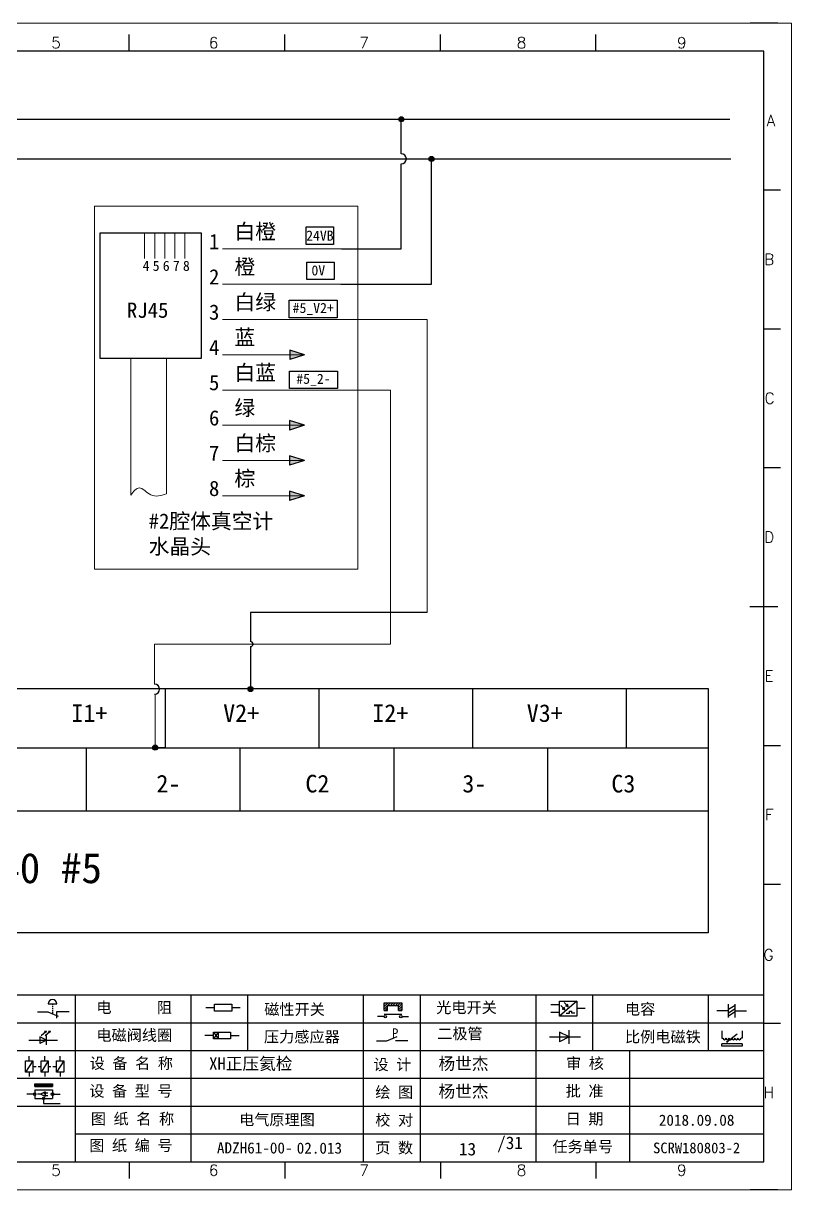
# Model space of a CAD drawing. Header units: millimetres. Extents: x 15130 to 37766, y 5931 to 11073.
# Drawn here: x 23884.1 to 24036.6, y 9752 to 9983.5 of the extents above; entities that cross this region are included whole.
import ezdxf
from ezdxf.enums import TextEntityAlignment as Align

# ---------------------------------------------------------------- set-up
doc = ezdxf.new("R2010")
doc.units = ezdxf.units.MM
doc.layers.add('1', color=3, linetype='Continuous', lineweight=20)
doc.layers.add('AE_BOR', color=1, linetype='Continuous')
doc.styles.get("Standard").update_dxf_attribs({"font": ''})
doc.styles.add('WD', font='romans.shx', dxfattribs={"bigfont": 'gbcbig.shx'})
doc.styles.add('样式 2', font='')
doc.styles.add('汉字', font='')
doc.styles.get('Standard').set_extended_font_data('SimSun')
doc.styles.get('样式 2').set_extended_font_data('NSimSun')
doc.styles.get('汉字').set_extended_font_data('新宋体')

# ---------------------------------------------------------------- blocks, each defined once
blk = doc.blocks.new('磁性开关')
at = {"linetype": 'ByBlock'}
h = blk.add_hatch(dxfattribs=at)
h.set_pattern_fill('ANSI31', color=256, scale=0.1, style=0)
h.paths.add_polyline_path([(-1910.88, -776.69), (-1910.88, -775.29), (-1907.69, -775.29), (-1907.69, -776.69), (-1908.31, -776.69), (-1908.31, -775.79), (-1910.25, -775.79), (-1910.25, -776.69)])
for p, q in [((-1910.88, -776.69), (-1910.88, -775.29)), ((-1910.88, -775.29), (-1907.69, -775.29)), ((-1910.88, -776.69), (-1910.25, -776.69)), ((-1910.25, -776.69), (-1910.25, -775.79)), ((-1910.25, -775.79), (-1908.31, -775.79)), ((-1908.31, -776.69), (-1908.31, -775.79)), ((-1908.31, -776.69), (-1907.69, -776.69)), ((-1907.69, -775.29), (-1907.69, -776.69)), ((-1910.91, -777.81), (-1912.09, -777.81)), ((-1910.88, -777.39), (-1907.69, -777.39)), ((-1907.66, -777.81), (-1906.48, -777.81))]:
    blk.add_line(p, q, dxfattribs=at)
for centre in [(-1910.68, -777.81), (-1907.88, -777.81)]:
    blk.add_circle(centre, 0.225, dxfattribs=at)
blk = doc.blocks.new('光电开关')
at = {"linetype": 'ByBlock'}
h = blk.add_hatch(dxfattribs=at)
h.set_pattern_fill('ANSI31', color=256, scale=0.01, style=0)
h.set_pattern_definition([(45, (0.172267, 0), (-0.0224506403, 0.0224506403), [])])
h.paths.add_polyline_path([(-1882.44, -776.34), (-1882.5, -775.91), (-1882.68, -776.07)])
h.paths.add_polyline_path([(-1882.86, -776.23), (-1882.44, -776.34), (-1882.68, -776.07)])
h.paths.add_polyline_path([(-1883.05, -776.88), (-1883.11, -776.45), (-1883.29, -776.61)])
h.paths.add_polyline_path([(-1883.47, -776.77), (-1883.05, -776.88), (-1883.29, -776.61)])
for p, q in [((-1884.01, -775.96), (-1885.56, -775.96)), ((-1880.91, -775.3), (-1884.01, -778.05)), ((-1883.75, -776.09), (-1883.05, -776.88)), ((-1883.11, -776.45), (-1883.47, -776.77)), ((-1883.05, -776.88), (-1883.47, -776.77)), ((-1883.14, -775.55), (-1882.44, -776.34)), ((-1883.05, -776.88), (-1883.11, -776.45)), ((-1882.5, -775.91), (-1882.86, -776.23)), ((-1882.44, -776.34), (-1882.86, -776.23)), ((-1882.44, -776.34), (-1882.5, -775.91)), ((-1879.37, -776.67), (-1880.91, -776.67)), ((-1884.01, -777.39), (-1885.56, -777.39)), ((-1882.78, -777.47), (-1882.23, -777.47)), ((-1882.23, -777.47), (-1882.23, -777.14)), ((-1882.23, -777.14), (-1881.78, -777.14)), ((-1881.78, -777.47), (-1881.78, -777.14)), ((-1881.23, -777.47), (-1881.78, -777.47))]:
    blk.add_line(p, q, dxfattribs=at)
blk.add_lwpolyline([(-1884.01, -775.3), (-1880.91, -775.3), (-1880.91, -778.05), (-1884.01, -778.05)], close=True, dxfattribs=at)
blk = doc.blocks.new('电磁阀线圈')
at = {"linetype": 'ByBlock'}
for p, q in [((-1854.61, -796.54), (-1856.17, -796.54)), ((-1854.61, -795.92), (-1853.75, -797.16)), ((-1853.75, -795.92), (-1854.61, -797.16)), ((-1853.75, -795.92), (-1853.75, -797.16)), ((-1851.53, -796.54), (-1849.97, -796.54))]:
    blk.add_line(p, q, dxfattribs=at)
blk.add_lwpolyline([(-1854.61, -795.92), (-1851.53, -795.92), (-1851.53, -797.16), (-1854.61, -797.16)], close=True, dxfattribs=at)
blk = doc.blocks.new('压力感应器')
at = {"linetype": 'ByBlock'}
for p, q in [((-1815.59, -777.73), (-1813.71, -776.93)), ((-1817.44, -777.73), (-1815.59, -777.73)), ((-1811.78, -777.73), (-1814.05, -777.73))]:
    blk.add_line(p, q, dxfattribs=at)
at = {"linetype": 'ByBlock', "insert": (-1814.65, -775.48), "char_height": 1.68, "width": 1.2242, "attachment_point": 1}
blk.add_mtext('{\\fNSimSun|b0|i0|c134|p49;P}', dxfattribs=at)
blk = doc.blocks.new('二极管')
at = {"linetype": 'ByBlock'}
for p, q in [((-1787.52, -776.77), (-1781.92, -776.77)), ((-1783.97, -776.77), (-1785.69, -775.9)), ((-1785.69, -775.9), (-1785.69, -777.65)), ((-1783.97, -776.77), (-1785.69, -777.65)), ((-1783.97, -777.99), (-1783.97, -775.56))]:
    blk.add_line(p, q, dxfattribs=at)
blk = doc.blocks.new('电容')
at = {"linetype": 'ByBlock'}
for p, q in [((-1756.08, -782.99), (-1756.08, -780.56)), ((-1754.86, -780.79), (-1756.08, -781.55)), ((-1754.86, -782.99), (-1754.86, -780.56)), ((-1756.08, -781.77), (-1758.13, -781.77)), ((-1754.86, -781.44), (-1756.08, -782.2)), ((-1754.86, -781.99), (-1756.08, -782.75)), ((-1754.86, -781.77), (-1752.81, -781.77))]:
    blk.add_line(p, q, dxfattribs=at)
blk = doc.blocks.new('发光二极管')
at = {"linetype": 'ByBlock'}
for p, q in [((-1755.78, -785.92), (-1754.89, -785.14)), ((-1754.89, -785.14), (-1755.2, -785.22)), ((-1755.2, -785.22), (-1755.01, -785.43)), ((-1755.08, -785.92), (-1754.18, -785.14)), ((-1754.89, -785.14), (-1755.01, -785.43)), ((-1754.18, -785.14), (-1754.49, -785.22)), ((-1754.49, -785.22), (-1754.31, -785.43)), ((-1754.18, -785.14), (-1754.31, -785.43)), ((-1758.01, -786.77), (-1752.89, -786.77)), ((-1754.84, -786.77), (-1756.04, -786.16)), ((-1756.04, -786.16), (-1756.04, -787.39)), ((-1754.84, -786.77), (-1756.04, -787.39)), ((-1754.84, -787.63), (-1754.84, -785.92))]:
    blk.add_line(p, q, dxfattribs=at)
blk = doc.blocks.new('比例电磁阀')
at = {"linetype": 'ByBlock'}
for p, q in [((-1757.26, -775.38), (-1757.26, -776.71)), ((-1757.26, -776.71), (-1757.05, -776.71)), ((-1754.5, -775.98), (-1756.35, -777.44)), ((-1753.58, -776.71), (-1753.8, -776.71)), ((-1753.58, -775.38), (-1753.58, -776.71)), ((-1753.6, -777.73), (-1757.25, -777.73)), ((-1757.25, -778.13), (-1757.25, -777.73)), ((-1753.6, -778.13), (-1757.25, -778.13)), ((-1756.35, -777.44), (-1756.25, -777.25)), ((-1756.35, -777.44), (-1756.15, -777.38)), ((-1756.15, -777.38), (-1756.25, -777.25)), ((-1753.6, -777.73), (-1753.6, -778.13))]:
    blk.add_line(p, q, dxfattribs=at)
for centre in [(-1756.78, -776.71), (-1756.24, -776.71), (-1755.7, -776.71), (-1755.15, -776.71), (-1754.61, -776.71), (-1754.07, -776.71)]:
    blk.add_arc(centre, 0.271, 180, 0, dxfattribs=at)
blk = doc.blocks.new('保安开关')
at = {"linetype": 'ByBlock'}
for p, q in [((-1757.33, -790.79), (-1758.6, -792.81)), ((-1757.96, -790.79), (-1757.96, -789.97)), ((-1754.54, -790.79), (-1755.81, -792.81)), ((-1755.17, -790.79), (-1755.17, -789.97)), ((-1751.75, -790.79), (-1753.02, -792.81)), ((-1752.39, -790.79), (-1752.39, -789.97)), ((-1757.96, -792.81), (-1757.96, -793.62)), ((-1757.33, -791.8), (-1756.72, -791.8)), ((-1756.35, -791.8), (-1755.89, -791.8)), ((-1755.17, -792.81), (-1755.17, -793.62)), ((-1754.52, -791.8), (-1754.06, -791.8)), ((-1753.69, -791.8), (-1753.08, -791.8)), ((-1752.39, -792.81), (-1752.39, -793.62))]:
    blk.add_line(p, q, dxfattribs=at)
for points in [[(-1758.6, -790.79), (-1757.33, -790.79), (-1757.33, -792.81), (-1758.6, -792.81)], [(-1755.81, -790.79), (-1754.54, -790.79), (-1754.54, -792.81), (-1755.81, -792.81)], [(-1753.02, -790.79), (-1751.75, -790.79), (-1751.75, -792.81), (-1753.02, -792.81)]]:
    blk.add_lwpolyline(points, close=True, dxfattribs=at)
blk = doc.blocks.new('接近开关')
at = {"linetype": 'ByBlock'}
h = blk.add_hatch(dxfattribs=at)
h.set_pattern_fill('ANSI31', color=256, scale=0.01, style=0)
h.set_pattern_definition([(45, (-89.131516, -30.795668), (-0.0224506403, 0.0224506403), [])])
h.paths.add_polyline_path([(-1516.96, -1123.35), (-1516.96, -1122.85), (-1513.76, -1122.85), (-1513.76, -1123.35)])
for p, q in [((-1516.96, -1123.35), (-1516.96, -1122.85)), ((-1516.96, -1122.85), (-1513.76, -1122.85)), ((-1516.96, -1123.35), (-1513.76, -1123.35)), ((-1513.76, -1122.85), (-1513.76, -1123.35)), ((-1517.18, -1124.71), (-1518.36, -1124.71)), ((-1516.96, -1123.95), (-1513.76, -1123.95)), ((-1516.96, -1123.95), (-1516.96, -1125.47)), ((-1516.96, -1125.47), (-1513.76, -1125.47)), ((-1515.91, -1124.71), (-1516.45, -1124.71)), ((-1515.11, -1124.31), (-1515.91, -1124.71)), ((-1515.11, -1125.11), (-1515.91, -1124.71)), ((-1515.33, -1124.53), (-1515.17, -1124.53)), ((-1515.33, -1124.88), (-1515.17, -1124.88)), ((-1515.25, -1124.45), (-1515.25, -1124.61)), ((-1515.11, -1124.31), (-1515.11, -1125.11)), ((-1515.11, -1124.48), (-1514.58, -1124.48)), ((-1515.11, -1124.94), (-1514.58, -1124.94)), ((-1513.76, -1123.95), (-1513.76, -1125.47)), ((-1513.54, -1124.71), (-1512.36, -1124.71)), ((-1515.36, -1125.69), (-1515.36, -1126.36)), ((-1515.36, -1126.36), (-1512.36, -1126.36))]:
    blk.add_line(p, q, dxfattribs=at)
for centre in [(-1516.96, -1124.71), (-1515.36, -1125.47), (-1513.76, -1124.71)]:
    blk.add_circle(centre, 0.225, dxfattribs=at)
blk = doc.blocks.new('电阻')
at = {"linetype": 'ByBlock'}
for p, q in [((-3.09, 0), (-1.57, 0)), ((1.57, 0), (3.09, 0))]:
    blk.add_line(p, q, dxfattribs=at)
blk.add_lwpolyline([(-1.57, 0.63), (1.57, 0.63), (1.57, -0.63), (-1.57, -0.63)], close=True, dxfattribs=at)
blk = doc.blocks.new('急停按钮')
at = {"linetype": 'ByBlock'}
for p, q in [((-1.86, 0), (0, 0)), ((0, 0), (1.88, -0.81)), ((0.06, 1.45), (1.61, 1.45)), ((0.83, 1.45), (0.83, 1.24)), ((0.83, 1.07), (0.83, 0.85)), ((0.83, 0.68), (0.83, 0.47)), ((0.83, 0.29), (0.83, 0.08)), ((3.81, 0), (1.54, 0)), ((1.54, 0), (1.54, -1.15)), ((0.83, -0.09), (0.83, -0.24))]:
    blk.add_line(p, q, dxfattribs=at)
blk.add_arc((0.83, 1.45), 0.774, 0, 180)
blk = doc.blocks.new('电控横A4')
for p, q in [((292, -5), (5, -5)), ((292, -205), (292, -5)), ((10.03, -205), (289.53, -205)), ((130.8, -205), (190.75, -205)), ((190.75, -205), (259.54, -205))]:
    blk.add_line(p, q)
at = {"linetype": 'ByBlock'}
for p, q in [((292, -175), (5, -175)), ((292, -180), (5, -180)), ((292, -185), (5, -185)), ((292, -190), (5, -190)), ((292, -195), (5, -195)), ((292, -200), (168.03, -200))]:
    blk.add_line(p, q, dxfattribs=at)
at = {"color": 0, "lineweight": -2}
for p, q in [((168.03, -175), (168.03, -204.92)), ((188.84, -175), (188.84, -185)), ((199.08, -175), (199.08, -185)), ((219.89, -175), (219.89, -185)), ((230.12, -175), (230.12, -185)), ((250.93, -175), (250.93, -185)), ((261.17, -175), (261.17, -185)), ((281.98, -175), (281.98, -185)), ((188.84, -185), (188.84, -204.92)), ((219.89, -185), (219.89, -205)), ((230.12, -185), (230.12, -205)), ((250.93, -185), (250.93, -205)), ((267.79, -185), (267.79, -205))]:
    blk.add_line(p, q, dxfattribs=at)
at = {"color": 0, "ltscale": 2}
for p, q in [((292, -205), (292, -183.55)), ((259.54, -205), (289.53, -205)), ((259.54, -205), (292, -205))]:
    blk.add_line(p, q, dxfattribs=at)
at = {"layer": 'AE_BOR', "color": 1, "lineweight": 15}
for p, q in [((0, 0), (297, 0)), ((297, 0), (297, -210)), ((297, -210), (0, -210))]:
    blk.add_line(p, q, dxfattribs=at)
at = {"layer": 'AE_BOR'}
for p, q in [((177.78, -5), (177.78, -2)), ((205.78, -5), (205.78, -2)), ((233.78, -5), (233.78, -2)), ((261.78, -5), (261.78, -2)), ((292, -30), (295, -30)), ((292, -55), (295, -55)), ((292, -80), (295, -80)), ((292, -130), (295, -130)), ((292, -155), (295, -155)), ((292, -180), (295, -180)), ((177.78, -205), (177.78, -208)), ((205.78, -205), (205.78, -208)), ((233.78, -205), (233.78, -208)), ((261.78, -205), (261.78, -208))]:
    blk.add_line(p, q, dxfattribs=at)
at = {"layer": 'AE_BOR', "lineweight": 30}
for p, q in [((294.53, 0), (289.53, 0)), ((294.53, -210), (289.53, -210))]:
    blk.add_line(p, q, dxfattribs=at)
at = {"layer": 'AE_BOR', "color": 2, "lineweight": 30}
blk.add_line((289.5, -105), (294.5, -105), dxfattribs=at)
for name, p in [('急停按钮', (163.12, -177.98)), ('电阻', (194.66, -177.22))]:
    blk.add_blockref(name, p)
at = {"linetype": 'ByBlock'}
for name, p in [('磁性开关', (2134.53, 598.96)), ('光电开关', (2139.22, 599.27)), ('电容', (2041.69, 603.98)), ('发光二极管', (1917.72, 603.69)), ('电磁阀线圈', (2047.53, 614.3)), ('压力感应器', (2039.72, 594.52)), ('二极管', (2040.91, 594.27)), ('比例电磁阀', (2041.69, 593.98)), ('保安开关', (1917.72, 603.98)), ('接近开关', (1677.72, 931.9))]:
    blk.add_blockref(name, p, dxfattribs=at)
at = {"char_height": 2, "attachment_point": 1, "style": '汉字'}
for s, insert in [('{\\fKaiTi_GB2312|b0|i0|c134|p49;电      阻}', (171.86, -176.19)), ('{\\fKaiTi_GB2312|b0|i0|c134|p49;磁性开关}', (202.07, -176.53)), ('{\\fKaiTi_GB2312|b0|i0|c134|p49;光电开关}', (233.02, -176.19)), ('{\\fKaiTi_GB2312|b0|i0|c134|p49;电容}', (267, -176.48)), ('{\\fKaiTi_GB2312|b0|i0|c134|p49;电磁阀线圈}', (171.86, -181.19)), ('{\\fKaiTi_GB2312|b0|i0|c134|p49;压力感应器}', (202.02, -181.47)), ('{\\fKaiTi_GB2312|b0|i0|c134|p49;二极管}', (233.2, -180.91)), ('{\\fKaiTi_GB2312|b0|i0|c134|p49;比例电磁铁}', (267, -181.48)), ('{\\fKaiTi_GB2312|b0|i0|c134|p0;设 备 名 称}', (170.65, -186.24)), ('{\\fKaiTi_GB2312|b0|i0|c134|p0;设 计}', (221.72, -186.46)), ('{\\fKaiTi_GB2312|b0|i0|c134|p0;审 核}', (256.39, -186.25)), ('{\\fKaiTi_GB2312|b0|i0|c134|p0;设 备 型 号}', (170.58, -191.24)), ('{\\fKaiTi_GB2312|b0|i0|c134|p0;批 准}', (256.32, -191.25)), ('{\\fKaiTi_GB2312|b0|i0|c134|p0;绘 图}', (222.05, -191.46)), ('{\\fKaiTi_GB2312|b0|i0|c134|p0;图 纸 名 称}', (170.86, -196.24)), ('{\\fKaiTi_GB2312|b0|i0|c134|p0;校 对}', (222.05, -196.46)), ('{\\fKaiTi_GB2312|b0|i0|c134|p0;日 期}', (256.32, -196.25)), ('{\\fKaiTi_GB2312|b0|i0|c134|p0;图 纸 编 号}', (170.57, -201.03)), ('{\\fKaiTi_GB2312|b0|i0|c134|p0;页 数}', (222.05, -201.46)), ('{\\fKaiTi_GB2312|b0|i0|c134|p0;任务单号}', (253.94, -201.25))]:
    blk.add_mtext(s, dxfattribs=dict(at, insert=insert))
for s, insert, char_height, width, attachment_point in [('{\\fKaiTi_GB2312|b0|i0|c134|p49;XH正压氦检}', (192.15, -186.2), 2.2, 26.5767, 1), ('{\\fKaiTi_GB2312|b0|i0|c134|p49;杨世杰}', (233.43, -186.2), 2.2, 15.3175, 1), ('{\\fKaiTi_GB2312|b0|i0|c134|p49;杨世杰}', (233.43, -191.2), 2.2, 15.3175, 1), ('{\\fKaiTi_GB2312|b0|i0|c134|p49;2018.09.08}', (279.89, -197.5), 2, 24.2172, 5), ('{\\fKaiTi_GB2312|b0|i0|c134|p49;SCRW180803-2}', (279.89, -202.5), 1.92, 24.2172, 5)]:
    blk.add_mtext(s, dxfattribs=dict(insert=insert, char_height=char_height, width=width, attachment_point=attachment_point))
at = {"color": 0, "lineweight": -2, "insert": (200.36, -202.5), "char_height": 2, "width": 31.0482, "attachment_point": 5}
blk.add_mtext('{\\C256;ADZH61-00-}', dxfattribs=at)
at = {"color": 0, "linetype": 'ByBlock', "lineweight": -2, "insert": (242.64, -201.84), "char_height": 4.2689, "width": 20.8102, "attachment_point": 5}
blk.add_mtext('  {\\H0.53119x; /31}', dxfattribs=at)
at = {"layer": 'AE_BOR', "style": 'WD'}
for s, p in [('5', (164.59, -4.5)), ('6', (192.94, -4.5)), ('7', (220.04, -4.5)), ('8', (248.37, -4.5)), ('9', (277.23, -4.5)), ('5', (164.59, -207.5)), ('6', (192.94, -207.5)), ('7', (220.04, -207.5)), ('8', (248.37, -207.5)), ('9', (277.23, -207.5))]:
    blk.add_text(s, height=2, dxfattribs=at).set_placement(p, align=Align.CENTER)
for s, p in [('A', (294.03, -17.5)), ('B', (293.84, -42.5)), ('C', (293.93, -67.5)), ('D', (293.84, -92.5)), ('E', (293.74, -117.5)), ('F', (293.74, -142.5)), ('F', (293.74, -142.5)), ('G', (293.74, -167.72)), ('H', (293.84, -192.5))]:
    blk.add_text(s, height=2, dxfattribs=at).set_placement(p, align=Align.MIDDLE_RIGHT)

msp = doc.modelspace()

# ---------------------------------------------------------------- hatches: boundary and pattern name
at = {"lineweight": -2}
h = msp.add_hatch(color=0, dxfattribs=at)
edge = h.paths.add_edge_path()
edge.add_arc((23959.142, 9964.438), 0.5, 0, 360)
h = msp.add_hatch(color=0, dxfattribs=at)
edge = h.paths.add_edge_path()
edge.add_arc((23965.105, 9956.566), 0.5, 0, 360)
for points in [[(23937.006, 9918.628), (23939.954, 9917.683), (23937.006, 9916.739)], [(23936.96, 9902.739), (23936.96, 9904.628), (23939.908, 9903.683)], [(23936.96, 9897.628), (23939.908, 9896.683), (23936.96, 9895.739)], [(23936.96, 9890.628), (23939.908, 9889.683), (23936.96, 9888.739)]]:
    msp.add_hatch(color=256).paths.add_polyline_path(points)
h = msp.add_hatch(color=0, dxfattribs=at)
edge = h.paths.add_edge_path()
edge.add_arc((23929.21, 9851.334), 0.5, 0, 360)
h = msp.add_hatch(color=0, dxfattribs=at)
edge = h.paths.add_edge_path()
edge.add_arc((23910.316, 9839.701), 0.5, 0, 360)

# ---------------------------------------------------------------- linework, layer by layer
at = {"color": 0, "lineweight": -2}
for p, q in [((23748.052, 9964.438), (24024.344, 9964.438)), ((23959.142, 9957.566), (23959.142, 9964.438)), ((23748.052, 9956.566), (24024.533, 9956.566)), ((23965.105, 9931.683), (23965.105, 9956.566)), ((23959.142, 9938.683), (23959.142, 9955.566)), ((23947.283, 9938.683), (23959.142, 9938.683)), ((23947.145, 9931.683), (23965.105, 9931.683)), ((23912.316, 9839.689), (23912.316, 9851.275)), ((23942.816, 9839.554), (23942.816, 9851.275)), ((23973.316, 9839.554), (23973.316, 9851.275)), ((24003.816, 9839.554), (24003.816, 9851.275)), ((23744.128, 9839.689), (24020.079, 9839.689)), ((23896.628, 9839.689), (23896.628, 9827.179)), ((23927.128, 9839.689), (23927.128, 9827.179)), ((23957.628, 9839.689), (23957.628, 9827.179)), ((23988.128, 9839.689), (23988.128, 9827.179)), ((23744.128, 9827.179), (24020.058, 9827.179))]:
    msp.add_line(p, q, dxfattribs=at)
at = {"lineweight": 0}
for p, q in [((23908.209, 9941.961), (23908.209, 9936.804)), ((23910.209, 9941.961), (23910.209, 9936.804)), ((23912.209, 9941.961), (23912.209, 9936.804)), ((23914.209, 9941.961), (23914.209, 9936.804)), ((23916.209, 9941.961), (23916.209, 9936.804)), ((23923.645, 9938.683), (23947.283, 9938.683)), ((23923.645, 9931.683), (23947.145, 9931.683)), ((23923.645, 9924.683), (23964.274, 9924.683)), ((23905.471, 9917.064), (23905.471, 9889.83)), ((23912.512, 9917.064), (23912.512, 9890.057)), ((23923.645, 9917.683), (23939.954, 9917.683)), ((23923.645, 9910.683), (23947.697, 9910.683)), ((23923.645, 9903.683), (23939.908, 9903.683)), ((23923.645, 9896.683), (23939.908, 9896.683)), ((23923.645, 9889.683), (23939.908, 9889.683))]:
    msp.add_line(p, q, dxfattribs=at)
for p, q in [((23939.954, 9917.683), (23937.006, 9918.628)), ((23937.006, 9918.628), (23937.006, 9916.739)), ((23939.954, 9917.683), (23937.006, 9916.739)), ((23939.908, 9903.683), (23936.96, 9904.628)), ((23936.96, 9904.628), (23936.96, 9902.739)), ((23939.908, 9903.683), (23936.96, 9902.739)), ((23939.908, 9896.683), (23936.96, 9897.628)), ((23936.96, 9897.628), (23936.96, 9895.739)), ((23939.908, 9896.683), (23936.96, 9895.739)), ((23939.908, 9889.683), (23936.96, 9890.628)), ((23936.96, 9890.628), (23936.96, 9888.739)), ((23939.908, 9889.683), (23936.96, 9888.739)), ((23964.274, 9866.494), (23929.21, 9866.494)), ((23929.21, 9866.494), (23929.21, 9860.75)), ((23929.21, 9859.75), (23929.21, 9851.334)), ((23912.316, 9839.689), (23910.316, 9839.689))]:
    msp.add_line(p, q)
msp.add_lwpolyline([(23898.235, 9947.207), (23950.485, 9947.207), (23950.485, 9875.118), (23898.235, 9875.118)], close=True, dxfattribs=at)
msp.add_lwpolyline([(23899.389, 9941.892), (23919.42, 9941.892), (23919.42, 9916.954), (23899.389, 9916.954)], close=True)
at = {"color": 1}
for points in [[(23940.284, 9943.077), (23945.687, 9943.077), (23945.687, 9939.603), (23940.284, 9939.603)], [(23940.381, 9936.077), (23945.784, 9936.077), (23945.784, 9932.603), (23940.381, 9932.603)], [(23936.901, 9928.52), (23946.418, 9928.52), (23946.418, 9925.046), (23936.901, 9925.046)], [(23936.945, 9914.457), (23946.462, 9914.457), (23946.462, 9910.983), (23936.945, 9910.983)]]:
    msp.add_lwpolyline(points, close=True, dxfattribs=at)
at = {"color": 0, "lineweight": -2}
msp.add_lwpolyline([(23744.128, 9851.421), (24020.058, 9851.421), (24020.058, 9802.937), (23744.128, 9802.937)], close=True, dxfattribs=at)
for centre in [(23959.142, 9964.438), (23965.105, 9956.566), (23929.21, 9851.334), (23910.316, 9839.701)]:
    msp.add_circle(centre, 0.5, dxfattribs=at)
for centre in [(23959.142, 9956.566), (23910.161, 9851.302)]:
    msp.add_arc(centre, 1, 270, 90, dxfattribs=at)
msp.add_arc((23929.21, 9860.25), 0.5, 270, 90)
at = {"lineweight": 0}
msp.add_spline([(23905.471, 9889.83), (23907.129, 9891.271), (23909.413, 9889.867), (23912.512, 9890.057)], degree=3, dxfattribs=at)
at = {"layer": '1', "color": 7, "linetype": 'Continuous', "lineweight": 13}
for p, q in [((23964.274, 9924.683), (23964.274, 9866.494)), ((23910.322, 9850.33), (23910.322, 9839.688))]:
    msp.add_line(p, q, dxfattribs=at)
msp.add_lwpolyline([(23947.44, 9910.668), (23957.009, 9910.668), (23957.009, 9860.25), (23910.161, 9860.25), (23910.161, 9852.307)], dxfattribs=at)

# ---------------------------------------------------------------- block references
at = {"xscale": 1.1025, "yscale": 1.1025, "zscale": 1.1025}
msp.add_blockref('电控横A4', (23709.158, 9983.476), dxfattribs=at)

# ---------------------------------------------------------------- texts
at = {"color": 7, "char_height": 3.024, "width": 47.92444, "attachment_point": 1}
for s, insert in [('{\\fSimSun|b0|i0|c134|p2;白橙}', (23926.031, 9943.657)), ('{\\fSimSun|b0|i0|c134|p2;1}', (23920.978, 9941.668)), ('{\\fSimSun|b0|i0|c134|p2;橙}', (23926.031, 9936.657)), ('{\\fSimSun|b0|i0|c134|p2;2}', (23920.978, 9934.668)), ('{\\fSimSun|b0|i0|c134|p2;白绿}', (23926.031, 9929.657)), ('{\\fSimSun|b0|i0|c134|p2;RJ45}', (23904.688, 9928.041)), ('{\\fSimSun|b0|i0|c134|p2;3}', (23920.978, 9927.668)), ('{\\fSimSun|b0|i0|c134|p2;蓝}', (23926.031, 9922.657)), ('{\\fSimSun|b0|i0|c134|p2;4}', (23920.978, 9920.668)), ('{\\fSimSun|b0|i0|c134|p2;白蓝}', (23926.031, 9915.657)), ('{\\fSimSun|b0|i0|c134|p2;5}', (23920.978, 9913.668)), ('{\\fSimSun|b0|i0|c134|p2;绿}', (23926.031, 9908.657)), ('{\\fSimSun|b0|i0|c134|p2;6}', (23920.978, 9906.668)), ('{\\fSimSun|b0|i0|c134|p2;白棕}', (23926.031, 9901.657)), ('{\\fSimSun|b0|i0|c134|p2;7}', (23920.978, 9899.668)), ('{\\fSimSun|b0|i0|c134|p2;棕}', (23926.031, 9894.657)), ('{\\fSimSun|b0|i0|c134|p2;8}', (23920.978, 9892.668)), ('#2腔体真空计\\P水晶头', (23909.003, 9886.178))]:
    msp.add_mtext(s, dxfattribs=dict(at, insert=insert))
at = {"char_height": 2, "style": '样式 2'}
for s, insert, width, attachment_point in [('24VB', (23942.986, 9941.34), 5.40292, 5), ('0V', (23941.309, 9935.433), 11.52479, 1), ('#5_V2+', (23941.66, 9926.783), 9.51681, 5), ('#5_2-', (23941.704, 9912.72), 9.51681, 5)]:
    msp.add_mtext(s, dxfattribs=dict(at, insert=insert, width=width, attachment_point=attachment_point))
at = {"char_height": 2, "width": 3.70552, "attachment_point": 1}
for s, insert in [('{\\fSimSun|b0|i0|c134|p2;4}', (23907.805, 9936.337)), ('{\\fSimSun|b0|i0|c134|p2;5}', (23909.805, 9936.337)), ('{\\fSimSun|b0|i0|c134|p2;6}', (23911.805, 9936.337)), ('{\\fSimSun|b0|i0|c134|p2;7}', (23913.805, 9936.337)), ('{\\fSimSun|b0|i0|c134|p2;8}', (23915.805, 9936.337))]:
    msp.add_mtext(s, dxfattribs=dict(at, insert=insert))
at = {"color": 0, "lineweight": -2}
for s, insert, char_height, width, attachment_point in [('I1+', (23893.663, 9848.309), 3.5, 24.73999, 1), ('V2+', (23923.79, 9848.309), 3.5, 24.73999, 1), ('I2+', (23953.396, 9848.309), 3.5, 24.73999, 1), ('V3+', (23984.029, 9848.309), 3.5, 24.73999, 1), ('2-', (23910.544, 9834.302), 3.5, 24.73999, 1), ('C2', (23940.111, 9834.302), 3.5, 24.73999, 1), ('3-', (23971.248, 9834.302), 3.5, 24.73999, 1), ('C3', (24000.816, 9834.302), 3.5, 24.73999, 1), ('电气原理图', (23934.466, 9765.732), 2.205, 34.2306, 5), ('02.013', (23938.381, 9761.306), 2.205, 5.72397, 1)]:
    msp.add_mtext(s, dxfattribs=dict(at, insert=insert, char_height=char_height, width=width, attachment_point=attachment_point))
at = {"lineweight": 0, "insert": (23858.925, 9818.797), "char_height": 6, "width": 332.37399, "attachment_point": 1}
msp.add_mtext('KV-AD40 #5', dxfattribs=at)
at = {"color": 0, "linetype": 'ByBlock', "lineweight": -2, "insert": (23972.281, 9759.983), "char_height": 2.5, "width": 5.1278, "attachment_point": 5}
msp.add_mtext('13', dxfattribs=at)

doc.saveas('drawing.dxf')
